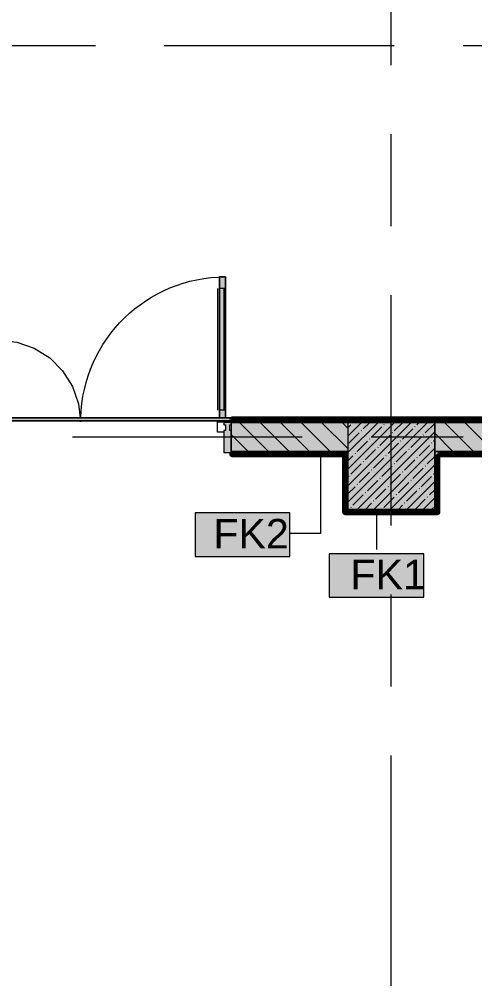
# Model space of a CAD drawing. Header units: millimetres. Extents: x -3817 to 677485, y -22715 to 103890.
# Drawn here: x 30986 to 34130, y 5926 to 12591 of the extents above; entities that cross this region are included whole.
import ezdxf

# ---------------------------------------------------------------- set-up
doc = ezdxf.new("R2010")
doc.units = ezdxf.units.MM
doc.layers.add('PDF _Геометрия', color=7, linetype='Continuous', true_color=0x1d1d1d)
doc.layers.add('PDF _Сплошная заливка', color=7, linetype='Continuous', true_color=0xffffff)
doc.layers.add('PDF _Текст', color=7, linetype='Continuous')
doc.styles.add('PDF GOST-Common', font='arial.ttf')

msp = doc.modelspace()

# ---------------------------------------------------------------- hatches: boundary and pattern name
at = {"layer": 'PDF _Сплошная заливка', "transparency": 33554559}
h = msp.add_hatch(color=256, dxfattribs=at)
h.paths.add_polyline_path([(32368.3, 9814.4), (32408.3, 9814.4), (32408.3, 9822.3), (32368.3, 9821.4)], flags=0)
h.paths.add_polyline_path([(32368.3, 9842.3), (32408.3, 9842.4), (32408.3, 10814.4), (32368.3, 10814.4), (32368.3, 9842.4)], flags=0)
h = msp.add_hatch(color=256, dxfattribs=at)
h.paths.add_polyline_path([(28953.3, 9811.3), (30803.3, 9811.3), (30803.3, 9831.4), (27971, 9831.4), (27959.5, 9811.3), (28404, 9811.3)], flags=0)
h.paths.add_polyline_path([(27913.3, 9811.3), (27924.8, 9831.4), (25401, 9831.4), (25389.5, 9811.3), (27908.3, 9811.3)], flags=0)
h.paths.add_polyline_path([(32453.3, 9831.4), (32453.3, 9831.4), (33232.3, 9820.2)], flags=0)
h.paths.add_polyline_path([(38594.1, 9811.3), (38733.2, 9811.3), (38733.2, 9831.4), (32453.3, 9831.4), (32453.3, 9811.3), (38233.3, 9811.3)], flags=0)
h.paths.add_polyline_path([(25343.3, 9811.3), (25354.8, 9831.4), (24398, 9831.4), (24398, 9811.3), (25338.3, 9811.3)], flags=0)
h.paths.add_polyline_path([(22153.3, 9811.3), (22753, 9811.3), (22753, 9831.4), (20509.1, 9831.4), (20509.1, 9821.4), (20453.3, 9821.4), (20453.3, 9811.3), (21610.5, 9811.3)], flags=0)
h = msp.add_hatch(color=256, dxfattribs=at)
h.paths.add_polyline_path([(32453.3, 9611.4), (33253.3, 9611.4), (33253.3, 9811.3), (32448.3, 9811.3), (32448.3, 9611.4)], flags=0)
h.paths.add_polyline_path([(30053, 9611.4), (30803.3, 9611.4), (30803.3, 9811.3), (30053, 9811.3), (30053, 9644.6)], flags=0)
at = {"layer": 'PDF _Сплошная заливка', "true_color": 0x494949, "transparency": 33554559}
msp.add_hatch(color=251, dxfattribs=at).paths.add_polyline_path([(30803.3, 9821.4), (32453.3, 9822.4), (32453.3, 9842.4), (30803.3, 9841.4), (30803.3, 9831.4)])
at = {"layer": 'PDF _Сплошная заливка', "transparency": 33554559}
for points in [[(32448.3, 9604.4), (32448.3, 9754.3), (32438.3, 9754.3), (32438.3, 9794.3), (32448.3, 9794.3), (32448.3, 9811.3), (32398.3, 9811.3), (32398.3, 9794.3), (32408.3, 9794.3), (32408.3, 9754.3), (32398.3, 9754.3), (32398.3, 9604.4)], [(33853.3, 9611.4), (38233.3, 9611.4), (38233.3, 9811.3), (36253.3, 9811.3), (36253.3, 9741.4), (35053.3, 9741.4), (35053.3, 9811.3), (33853.3, 9811.3), (33853.3, 9611.5)], [(33232.3, 9591.3), (33234.6, 9591.3), (33234.6, 9611.4), (32453.3, 9611.4), (32453.3, 9591.3)], [(33254.6, 9191.3), (33253.3, 9611.4), (33234.6, 9611.4), (33234.6, 9191.3), (33253.3, 9191.3)], [(37425.3, 9591.3), (37453.3, 9591.3), (37453.3, 9611.4), (33873.3, 9611.4), (33875.3, 9591.3), (37375.3, 9591.3)], [(33853.3, 9191.3), (33873.3, 9191.3), (33873.3, 9211.3), (33254.6, 9211.3), (33254.6, 9191.3), (33838.7, 9191.3)]]:
    msp.add_hatch(color=256, dxfattribs=at).paths.add_polyline_path(points)

# ---------------------------------------------------------------- linework, layer by layer
at = {"layer": 'PDF _Геометрия', "color": 253, "lineweight": 9, "true_color": 0xaaaaaa}
for points in [[(33553.3, 12276), (33553.3, 13863.5)], [(30875.6, 12411.3), (31510.6, 12411.3)], [(31986.9, 12411.3), (33574.4, 12411.3)], [(34050.6, 12411.3), (34685.6, 12411.3)], [(33553.3, 11164.8), (33553.3, 11799.8)], [(32354.3, 10734.4), (32354.3, 9894.4)], [(32408.3, 10734.4), (32368.3, 10734.4)], [(32398.3, 10734.4), (32398.3, 9894.4)], [(33553.3, 9101), (33553.3, 10688.5)], [(30843.3, 9841.4), (30843.3, 10379.3), (30969, 10365.2), (31088.4, 10323.4), (31195.5, 10256.1), (31285, 10166.6), (31352.3, 10059.5), (31394.1, 9940.1), (31405.2, 9841.7)], [(32408.3, 9894.4), (32368.3, 9894.4)], [(31407.4, 9821.7), (31408.3, 9814.4), (31408.9, 9821.7)], [(32398.3, 9744.3), (32353.3, 9744.3), (32353.3, 9814.4), (32408.3, 9814.4), (32408.3, 9811.3)], [(32408.3, 9822.3), (32408.3, 9814.4)], [(32408.3, 9794.3), (32408.3, 9754.3)], [(31351.9, 9711.4), (32939.4, 9711.4)], [(33415.6, 9711.4), (34050.6, 9711.4)], [(33553.3, 7989.8), (33553.3, 8624.8)], [(33553.3, 5926), (33553.3, 7513.5)]]:
    msp.add_lwpolyline(points, dxfattribs=at)
msp.add_lwpolyline([(31410.7, 9841.7, -0.407507), (32408.3, 10814.4), (32408.3, 9842.3)], format="xyb", dxfattribs=at)
for points in [[(32368.3, 9842.3), (32368.3, 10814.4), (32408.3, 10814.4), (32408.3, 9842.3), (32408.3, 10814.4), (32368.3, 10814.4)], [(32368.3, 9814.4), (32408.3, 9814.4), (32408.3, 9822.3), (32408.3, 9814.4), (32368.3, 9814.4), (32368.3, 9822.3)]]:
    msp.add_lwpolyline(points, close=True, dxfattribs=at)
at = {"layer": 'PDF _Геометрия', "color": 231, "lineweight": 70, "true_color": 0xff80c0}
for points in [[(38763.3, 9891.3), (38763.3, 9901.3), (38762.3, 9901.3), (38762.3, 9832.4), (32453.3, 9832.4), (32453.3, 9831.4)], [(33232.3, 9590.3), (33232.3, 9191.3), (33233.3, 9191.3), (33233.3, 9611.4)], [(33232.3, 9611.4), (33232.3, 9591.3)], [(33873.3, 9211.3), (33873.3, 9190.3), (33874.3, 9190.3), (33874.3, 9590.3)]]:
    msp.add_lwpolyline(points, dxfattribs=at)
at = {"layer": 'PDF _Геометрия', "color": 7, "lineweight": 9}
for points in [[(30803.3, 9841.4), (32453.3, 9842.4)], [(33254.6, 9811.3), (32453.3, 9811.3)], [(33853.3, 9811.3), (33253.3, 9811.3), (33253.3, 9211.3), (33853.3, 9211.3)], [(38233.3, 9811.3), (33853.3, 9811.3)], [(32852.4, 9187.1), (32199.3, 9187.1), (32199.3, 8887.1), (32852.4, 8887.1)], [(33777.7, 8904.9), (33124.6, 8904.9), (33124.6, 8604.9), (33777.7, 8604.9)]]:
    msp.add_lwpolyline(points, close=True, dxfattribs=at)
for points in [[(30803.3, 9821.4), (32453.3, 9822.4), (30803.3, 9821.4), (30803.3, 9841.4), (30803.3, 9832.4)], [(32453.3, 9832.4), (32453.3, 9842.4), (32453.3, 9822.4)], [(38733.2, 9831.4), (32453.3, 9831.4)], [(33233.3, 9611.4), (33234.6, 9611.4), (32453.3, 9611.4), (33232.3, 9611.4)], [(33253.3, 9611.4), (33234.6, 9611.4)], [(37533.3, 9611.4), (37453.3, 9611.4), (33873.3, 9611.4), (37453.3, 9611.4)], [(33064.7, 9590.9), (33064.7, 9045.2), (32852.4, 9045.2)], [(33873.3, 9591.3), (33886.3, 9591.3), (36629.3, 9591.3)], [(33873.3, 9211.3), (33873.3, 9590.3)], [(33451.1, 9190.9), (33451.1, 8935)]]:
    msp.add_lwpolyline(points, dxfattribs=at)
at = {"layer": 'PDF _Геометрия', "color": 7, "lineweight": 20}
msp.add_lwpolyline([(32438.3, 9754.3), (32438.3, 9794.3), (32448.3, 9794.3), (32448.3, 9811.3), (32398.3, 9811.3), (32398.3, 9794.3), (32408.3, 9794.3), (32408.3, 9754.3), (32398.3, 9754.3), (32398.3, 9604.4), (32448.3, 9604.4), (32448.3, 9754.3)], close=True, dxfattribs=at)
at = {"layer": 'PDF _Геометрия', "color": 9, "lineweight": 9, "true_color": 0xc0c0c0}
for points in [[(32453.3, 9831.4), (32453.3, 9811.3), (32448.3, 9811.3), (32448.3, 9611.4), (32453.3, 9611.4), (32453.3, 9591.3), (33234.6, 9591.3), (33234.6, 9191.3), (33254.6, 9191.3), (33873.3, 9191.3), (33873.3, 9211.3)], [(33254.6, 9811.3), (33853.3, 9811.3), (33853.3, 9611.4), (33873.3, 9611.4), (33853.3, 9611.4), (33853.3, 9211.3), (33254.6, 9211.3)]]:
    msp.add_lwpolyline(points, dxfattribs=at)
at = {"layer": 'PDF _Геометрия', "color": 231, "lineweight": 9, "true_color": 0xff80c0}
for points in [[(32453.3, 9831.4), (38733.2, 9831.4)], [(33233.3, 9611.4), (33232.3, 9611.4)], [(33874.3, 9590.3), (33873.3, 9590.3), (33873.3, 9211.3)]]:
    msp.add_lwpolyline(points, dxfattribs=at)
at = {"layer": 'PDF _Геометрия', "color": 253, "lineweight": 9, "true_color": 0x9b9b9b}
for points in [[(32479.8, 9812.6), (32474.8, 9821.3)], [(32523.5, 9817.4), (32520, 9811.3)], [(32565.1, 9828.6), (32560.1, 9819.9)], [(32633.1, 9824.5), (32628.1, 9815.8)], [(32656.6, 9811.3), (32652.5, 9818.3)], [(32752, 9829), (32750.6, 9831.4)], [(32832.5, 9811.3), (32830.2, 9815.4)], [(32878.9, 9823.4), (32873.8, 9814.7)], [(32946.9, 9819.3), (32942.3, 9811.3)], [(33165, 9831.4), (33161.2, 9824.7)], [(33175.4, 9827.1), (33172.9, 9831.4)], [(33217, 9815.9), (33212, 9824.6)], [(33370.3, 9821.2), (33365.3, 9812.5)], [(33411.4, 9831.4), (33407, 9823.6)], [(33480, 9828.3), (33475, 9819.6)], [(33530.8, 9821.1), (33525.8, 9829.8)], [(33598.8, 9825.2), (33595.3, 9831.4)], [(33640.5, 9814), (33635.5, 9822.7)], [(33677.2, 9811.3), (33677.1, 9811.6)], [(33725.8, 9827.2), (33720.7, 9818.5)], [(33776.5, 9822.2), (33771.5, 9830.9)], [(33793.8, 9823.1), (33788.8, 9814.4)], [(33954.3, 9819.2), (33949.2, 9827.9)], [(33994, 9811.3), (33990.9, 9816.7)], [(34009.7, 9831.4), (34008.1, 9828.5)], [(34063.9, 9812.1), (34058.9, 9820.8)], [(32465.7, 9593.3), (32460.7, 9602)], [(32642.8, 9591.3), (32638.4, 9599)], [(32647.3, 9605.1), (32642.3, 9596.4)], [(32715.3, 9601.1), (32710.3, 9592.3)], [(32737.8, 9609.6), (32736.8, 9611.4)], [(32932.4, 9611.4), (32929.6, 9606.5)], [(33138.8, 9603), (33133.7, 9594.2)], [(33161.3, 9607.7), (33159.2, 9611.4)], [(33178.8, 9611.4), (33175.4, 9605.4)], [(33202.9, 9596.6), (33197.9, 9605.3)], [(33248.4, 9610), (33243.4, 9601.3)], [(33940.1, 9599.9), (33935.1, 9608.6)], [(33985.6, 9606.7), (33980.6, 9598)], [(34023.5, 9611.4), (34022.2, 9609.2)], [(34049.8, 9592.8), (34044.7, 9601.5)], [(34093.9, 9611.4), (34090.3, 9605.1)], [(32491.1, 9592.3), (32501.2, 9592.3)], [(32674, 9592.3), (32684, 9592.3)], [(32765.4, 9592.3), (32775.5, 9592.3)], [(32818.8, 9591.3), (32816.1, 9596)], [(32826.4, 9592.3), (32836.4, 9592.3)], [(32978.8, 9592.3), (32988.8, 9592.3)], [(33070.2, 9592.3), (33080.3, 9592.3)], [(33097.1, 9591.8), (33096.9, 9591.3)], [(33161.7, 9592.3), (33171.7, 9592.3)], [(33860.9, 9554.1), (33855.9, 9562.8)], [(33862.7, 9531.4), (33872.8, 9531.4)], [(33944, 9595.6), (33941.5, 9591.3)], [(33980.2, 9591.3), (33976.7, 9597.4)], [(33248.6, 9517.4), (33243.6, 9526.1)], [(33863.7, 9395.6), (33858.7, 9386.9)], [(33862.7, 9348.5), (33872.8, 9348.5)], [(33873.3, 9351.2), (33869.8, 9345.2)], [(33862.7, 9287.5), (33872.8, 9287.5)], [(33239.2, 9228.2), (33234.6, 9220.3)], [(33321.8, 9207.7), (33319.7, 9211.3)], [(33363.5, 9196.5), (33358.4, 9205.3)], [(33401.6, 9204.8), (33396.6, 9196.1)], [(33469.7, 9200.7), (33464.6, 9192)], [(33616.6, 9211.3), (33615.9, 9210.3)], [(33677.2, 9201.7), (33672.2, 9210.4)], [(33715.4, 9199.6), (33710.6, 9191.3)], [(33745.3, 9205.8), (33742.1, 9211.3)], [(33786.9, 9194.6), (33781.9, 9203.4)], [(33866.1, 9240.4), (33861.1, 9249.1)], [(33253.1, 9196.1), (33254.6, 9196.1), (33263.2, 9196.1)], [(33360, 9193.7), (33358.7, 9191.3)], [(33405.5, 9196.1), (33415.6, 9196.1)], [(33496.9, 9196.1), (33507, 9196.1)], [(33588.4, 9196.1), (33598.4, 9196.1)], [(33771.3, 9196.1), (33781.3, 9196.1)], [(33783.4, 9195.6), (33781, 9191.3)], [(33824, 9191.3), (33823.5, 9192.2)], [(33862.7, 9196.1), (33872.8, 9196.1)]]:
    msp.add_lwpolyline(points, dxfattribs=at)
at = {"layer": 'PDF _Геометрия', "lineweight": 9}
for points in [[(32706.9, 9611.4), (32506.9, 9811.3)], [(32848.3, 9611.4), (32648.3, 9811.3)], [(32989.8, 9611.4), (32789.8, 9811.3)], [(33131.2, 9611.4), (32931.2, 9811.3)], [(33253.3, 9630.7), (33072.6, 9811.3)], [(33253.3, 9772.1), (33214, 9811.3)], [(33253.3, 9716.5), (33348.1, 9811.3)], [(33253.3, 9602.4), (33462.2, 9811.3)], [(33253.3, 9488.4), (33576.2, 9811.3)], [(33253.3, 9374.3), (33690.3, 9811.3)], [(33253.3, 9260.3), (33804.3, 9811.3)], [(33289, 9809.3), (33291.1, 9811.3)], [(33360.3, 9766.5), (33405.2, 9811.3)], [(33517.1, 9809.3), (33519.2, 9811.3)], [(33574.2, 9752.2), (33633.3, 9811.3)], [(33731, 9795), (33747.3, 9811.3)], [(33788, 9738), (33853.3, 9803.2)], [(34121.1, 9611.4), (33921.1, 9811.3)], [(34262.6, 9611.4), (34062.6, 9811.3)], [(33253.3, 9773.5), (33274.8, 9795)], [(33260.5, 9666.7), (33331.8, 9738)], [(33318.4, 9211.3), (33853.3, 9746.2)], [(33346.1, 9752.2), (33348.4, 9754.6)], [(33417.3, 9709.5), (33488.6, 9780.7)], [(33502.9, 9795), (33505.2, 9797.4)], [(33559.9, 9738), (33562.3, 9740.4)], [(33631.2, 9695.2), (33702.5, 9766.5)], [(33716.7, 9780.7), (33719.1, 9783.1)], [(33979.7, 9611.4), (33853.3, 9737.8)], [(32565.5, 9611.4), (32448.3, 9728.6)], [(33317.5, 9609.7), (33388.8, 9681)], [(33403.1, 9695.2), (33405.5, 9697.6)], [(33474.4, 9652.4), (33545.6, 9723.7)], [(33531.4, 9595.4), (33602.7, 9666.7)], [(33616.9, 9681), (33619.3, 9683.3)], [(33688.2, 9638.2), (33759.5, 9709.5)], [(33773.7, 9723.7), (33776.1, 9726.1)], [(33830.8, 9666.7), (33833.1, 9669.1)], [(33845, 9681), (33853.3, 9689.2)], [(33303.3, 9595.4), (33305.7, 9597.8)], [(33374.6, 9552.7), (33445.9, 9623.9)], [(33432.4, 9211.3), (33853.3, 9632.2)], [(33460.1, 9638.2), (33462.5, 9640.6)], [(33588.4, 9538.4), (33659.7, 9609.7)], [(33674, 9623.9), (33676.3, 9626.3)], [(33745.2, 9581.2), (33816.5, 9652.4)], [(33253.3, 9545.4), (33289, 9581.2)], [(33360.3, 9538.4), (33362.7, 9540.8)], [(33431.6, 9495.6), (33502.9, 9566.9)], [(33517.1, 9581.2), (33519.5, 9583.5)], [(33645.4, 9481.4), (33716.7, 9552.7)], [(33731, 9566.9), (33733.3, 9569.3)], [(33802.3, 9524.1), (33853.3, 9575.1)], [(33274.8, 9452.9), (33346.1, 9524.1)], [(33331.8, 9395.8), (33403.1, 9467.1)], [(33417.3, 9481.4), (33419.7, 9483.7)], [(33488.6, 9438.6), (33559.9, 9509.9)], [(33546.5, 9211.3), (33853.3, 9518.1)], [(33574.2, 9524.1), (33576.5, 9526.5)], [(33631.2, 9467.1), (33633.6, 9469.5)], [(33702.5, 9424.3), (33773.7, 9495.6)], [(33788, 9509.9), (33790.4, 9512.3)], [(33260.5, 9438.6), (33262.9, 9441)], [(33388.8, 9338.8), (33460.1, 9410.1)], [(33474.4, 9424.3), (33476.7, 9426.7)], [(33545.6, 9381.6), (33616.9, 9452.9)], [(33660.5, 9211.3), (33853.3, 9404.1)], [(33688.2, 9410.1), (33690.6, 9412.5)], [(33759.5, 9367.3), (33830.8, 9438.6)], [(33845, 9452.9), (33847.4, 9455.2)], [(33253.3, 9317.3), (33303.3, 9367.3)], [(33317.5, 9381.6), (33319.9, 9383.9)], [(33445.9, 9281.8), (33517.1, 9353.1)], [(33531.4, 9367.3), (33533.8, 9369.7)], [(33602.7, 9324.6), (33674, 9395.8)], [(33659.7, 9267.5), (33731, 9338.8)], [(33745.2, 9353.1), (33747.6, 9355.4)], [(33816.5, 9310.3), (33853.3, 9347)], [(33289, 9239), (33360.3, 9310.3)], [(33374.6, 9324.6), (33376.9, 9326.9)], [(33431.6, 9267.5), (33434, 9269.9)], [(33502.9, 9224.8), (33574.2, 9296)], [(33588.4, 9310.3), (33590.8, 9312.7)], [(33717.6, 9211.3), (33788, 9281.8)], [(33774.6, 9211.3), (33853.3, 9290)], [(33802.3, 9296), (33804.6, 9298.4)], [(33274.8, 9224.8), (33277.1, 9227.1)], [(33375.4, 9211.3), (33417.3, 9253.3)], [(33489.5, 9211.3), (33491, 9212.9)], [(33603.5, 9211.3), (33631.2, 9239)], [(33645.4, 9253.3), (33647.8, 9255.6)], [(33831.6, 9211.3), (33845, 9224.8)]]:
    msp.add_lwpolyline(points, dxfattribs=at)
at = {"layer": 'PDF _Геометрия', "color": 96, "lineweight": 70, "true_color": 0x008000}
for points in [[(33232.3, 9591.3), (32453.3, 9591.3), (32453.3, 9590.3), (33232.3, 9590.3)], [(33874.3, 9590.3), (36629.3, 9590.3), (36629.3, 9591.3)]]:
    msp.add_lwpolyline(points, dxfattribs=at)
at = {"layer": 'PDF _Геометрия', "color": 96, "lineweight": 9, "true_color": 0x008000}
for points in [[(33232.3, 9590.3), (33232.3, 9591.3)], [(36629.3, 9591.3), (33886.3, 9591.3), (33873.3, 9591.3), (33873.3, 9590.3)]]:
    msp.add_lwpolyline(points, dxfattribs=at)
at = {"layer": 'PDF _Геометрия', "color": 231, "lineweight": 70, "true_color": 0xff80c0}
msp.add_lwpolyline([(33873.3, 9191.3), (33232.3, 9191.3), (33232.3, 9190.3), (33873.3, 9190.3)], close=True, dxfattribs=at)
at = {"layer": 'PDF _Сплошная заливка', "lineweight": 35, "transparency": 33554559}
for points in [[(33253.3, 9211.3), (33853.3, 9211.3), (33253.3, 9811.3), (33853.3, 9811.3)], [(33873.3, 9211.3), (33873.3, 9611.4), (33853.3, 9211.3), (33853.3, 9611.4)]]:
    msp.add_solid(points, dxfattribs=at)
at = {"layer": 'PDF _Сплошная заливка', "color": 96, "lineweight": 35, "true_color": 0x008000, "transparency": 33554559}
msp.add_solid([(33232.3, 9590.3), (33232.3, 9591.3), (32453.3, 9590.3)], dxfattribs=at)
at = {"layer": 'PDF _Сплошная заливка', "lineweight": 9, "transparency": 33554559}
for points in [[(32852.4, 9187.1), (32199.3, 9187.1), (32852.4, 8887.1), (32199.3, 8887.1)], [(33777.7, 8904.9), (33124.6, 8904.9), (33777.7, 8604.9), (33124.6, 8604.9)]]:
    msp.add_solid(points, dxfattribs=at)
at = {"layer": 'PDF _Сплошная заливка', "color": 254, "lineweight": 35, "true_color": 0xffb9dc, "transparency": 33554559}
msp.add_solid([(33873.3, 9190.3), (33874.3, 9191.3), (33873.3, 9191.3)], dxfattribs=at)

# ---------------------------------------------------------------- texts
at = {"layer": 'PDF _Текст', "char_height": 203.2, "attachment_point": 4, "style": 'PDF GOST-Common'}
for s, insert in [('FK2', (32325.7, 9043.6)), ('FK1', (33271.7, 8761.5))]:
    msp.add_mtext(s, dxfattribs=dict(at, insert=insert))

doc.saveas('drawing.dxf')
